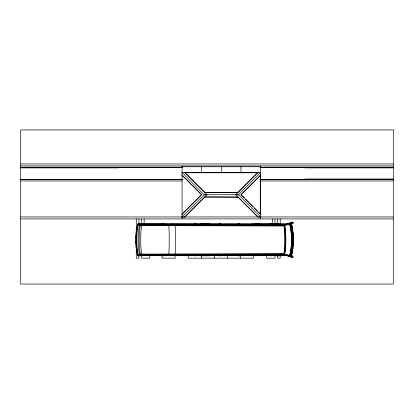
<?xml version="1.0" encoding="UTF-8"?>
<svg xmlns="http://www.w3.org/2000/svg" width="414" height="414" viewBox="0 0 414 414"><rect width="100%" height="100%" fill="white"/><g stroke="black" fill="none" stroke-linecap="round" stroke-linejoin="round"><path stroke-width="0.62" d="M194.813 255.547L194.813 254.698M196.371 255.547L196.371 254.693L222.116 254.584L222.116 255.526M200.272 255.831L209.634 255.831M204.671 196.971L237.988 197.1L204.671 196.971L184.696 217.076L181.948 217.076L181.948 214.328L201.571 194.704L181.948 214.328M223.679 255.526L223.679 254.574L249.425 254.46L249.425 255.505M237.988 192.438L204.671 192.308L237.988 192.438L257.963 172.333L260.711 172.333L260.711 175.081L240.958 194.704L244.151 197.897M292.175 223.663L293.06 223.115L292.01 223.182L292.149 222.334L292.724 222.639L292.724 223.13L291.829 223.726L291.829 222.044L293.06 222.66L291.829 222.044M291.829 255.93L292.507 256.178L292.507 257.363L293.06 257.001L292.149 257.322L292.01 256.473L292.724 256.525L292.724 257.016L291.829 257.611L291.642 256.447L291.829 255.93L292.232 255.992M292.833 256.773L292.776 257.322L292.175 257.549M292.507 256.773L292.491 257.187L292.998 257.192L291.829 257.611M292.693 230.991L291.44 224.968L290.773 224.29L289.81 224.145C292.895 224.119 292.108 228.932 292.75 230.945C292.864 222.37 290.193 223.995 283.781 225.558L142.551 225.081L140.077 224.968L138.307 223.979C139.668 223.793 140.905 225.64 142.587 224.926L283.761 225.402L286.343 224.828M287.145 255.64L137.831 255.686C134.788 245.693 134.793 233.957 137.831 223.964L287.792 224.031M136.071 237.589L136.636 229.366L137.79 224.466M283.802 253.632L142.519 254.087L139.751 254.217L137.955 255.184C135.497 245.254 135.487 234.391 137.96 224.466C139.316 225.413 140.817 225.801 142.519 225.573L283.802 226.028M293.009 237.796L292.931 239.235L293.024 237.429L293.009 238.071M292.812 241.44L292.801 242.087L293.024 237.983M290.126 224.243L289.215 224.103L286.892 224.693M292.01 223.182C281.877 226.21 282.234 225.33 291.803 222.292L292.481 222.66L291.642 222.566L284.475 224.942M292.512 249.331L292.626 248.089M136.253 232.564L136.439 230.639M292.486 249.295L292.605 248.058M289.821 255.516L290.856 255.443L289.821 255.516L290.794 255.448L291.477 254.77L292.103 252.887L293.029 246.226A94.076 92.767 -90 0 0 293.029 233.434L292.905 232.192L292.998 233.434A93.595 93.595 0 0 1 292.998 246.232L292.149 252.882L291.528 254.765L290.706 255.386L291.622 253.637L291.239 254.786L289.733 254.827L289.386 255.345L283.781 254.103L168.834 254.46L141.547 254.594L139.87 254.76L138.467 255.831L137.79 255.184L137.091 253.285M292.134 247.179L292.134 248.736L292.481 248.923L291.875 248.923L292.682 249.212L292.682 250.713L291.875 250.993L292.196 250.998M292.75 248.053L292.056 252.819L291.44 254.693L291.094 255.205L290.126 255.417L290.426 255.474M292.626 249.958L292.812 248.095M291.446 252.918L292.351 246.242A92.674 92.674 0 0 0 292.351 233.418M291.999 249.984L292.377 246.242A92.664 92.664 0 0 0 292.377 233.418L291.446 226.743M292.382 248.736L292.708 246.661M292.496 249.963L292.698 248.1M168.834 254.46L169.166 245.89A83.876 14.956 -90 0 0 169.166 233.77L168.834 225.2M175.194 254.584L175.526 245.942A85.32 15.214 -90 0 0 175.526 233.719L175.194 225.076M292.118 251.66L292.32 250.496M292.077 250.998L292.501 248.736M284.04 254.108L284.506 245.745A129.66 52.707 -90 0 0 284.506 233.915L284.04 225.552M137.779 254.972L138.737 255.826L138.059 255.65L137.826 254.734M291.829 223.726L292.491 223.301M292.776 223.436L293.029 223.182L292.45 223.482M141.547 225.066L140.827 233.708A85.574 32.763 -90 0 0 140.827 245.952L141.547 254.594M137.779 224.688L138.059 224.01L138.737 223.834L137.826 224.926L138.317 223.793L138.152 224.316M289.733 254.827L290.349 252.928L291.228 246.242A93.9 92.187 -90 0 0 291.228 233.418L290.349 226.732L289.386 224.316M291.917 252.825L291.306 254.703L290.638 255.381L290.985 255.293L289.386 255.345M291.616 253.259L292.16 251.184M291.854 252.897L291.384 253.259L292.191 252.975L292.191 251.479L291.389 251.184M290.959 255.21L291.974 252.892L291.399 254.76L290.788 255.448L291.182 255.278M290.835 254.807L290.116 255.495L290.835 254.807L291.472 252.918M284.273 254.124L285.142 245.761A126.963 92.917 -90 0 0 285.142 233.9L284.273 225.537M289.867 224.222L291.12 224.378M284.521 254.165L285.132 251.981L285.696 245.802A121.607 113.886 -90 0 0 285.696 233.858L285.132 227.679L284.521 225.495M140.667 225.025L139.968 227.302L139.337 233.682A86.386 61.096 -90 0 0 139.337 245.978L139.968 252.359L140.667 254.636M291.917 226.836L290.669 224.202M275.072 254.398L274.756 254.946L270.854 255.495L276.728 255.831L276.728 254.341L250.982 254.455L250.982 255.505M289.536 255.381L290.504 252.959L291.384 246.258A94.392 92.896 -90 0 0 291.384 233.403L290.504 226.701L289.888 224.797L289.215 224.103M140.077 224.968L139.171 227.234L138.343 233.641A87.54 80.896 -90 0 0 138.343 246.025L139.171 252.426L140.077 254.693M290.882 255.298L291.528 254.765M138.467 223.814L137.479 224.466M181.948 217.076L204.19 194.834L181.948 172.333L184.696 172.333L206.938 194.575M184.696 217.076L206.938 194.834L204.19 194.834M235.721 194.575L257.963 172.333M260.711 172.333L238.469 194.575L260.711 217.076L257.963 217.076L235.721 194.834L238.469 194.834M240.958 194.704L260.711 175.081M285.836 254.698L283.761 254.258L142.582 254.889L141.759 255.64L138.147 255.686M141.816 255.588L276.733 255.536L270.854 255.495M284.221 254.284L285.008 251.95L285.546 245.781A123.532 113.11 -90 0 0 285.546 233.879L285.008 227.71L284.221 225.376M238.097 223.845L239.939 223.845L238.19 223.829M239.737 255.945L238.19 255.842M138.426 223.964L138.747 223.814M140.889 223.814L137.831 223.964M292.838 222.334L292.507 222.292L292.481 223.306L292.149 223.436L284.791 225.195L284.791 224.802M292.191 228.181L291.389 228.476L292.191 228.181L292.191 226.686L291.389 226.401L291.854 226.763M284.465 225.123L292.005 222.887M292.936 248.452L292.688 248.54L292.688 246.868L292.936 248.452L292.134 248.736M292.196 228.663L291.875 228.663L292.682 228.947L292.682 230.448L291.875 230.743L292.481 230.738L292.708 232.999L292.382 230.924M292.936 231.209L292.688 231.121L292.688 232.792L292.936 231.209L292.134 230.924L292.134 232.482M291.875 250.993L292.682 250.713M291.389 253.259L292.191 252.975M292.682 230.448L292.429 230.536L292.429 228.859L291.875 228.668M138.147 223.964L138.638 223.814M292.838 223.436L292.481 223.306M289.733 224.833L291.528 224.895L291.979 226.784L290.985 224.372M169.062 224.89L142.582 224.771L141.759 224.021L276.728 224.176L276.728 225.319L250.982 225.206L250.982 224.155L270.854 224.165L276.728 223.829L276.733 224.124L250.982 224.109M286.892 255.283L285.039 255.36L286.788 255.36M290.773 224.217L289.914 224.155M286.379 255.624L277.509 255.831L277.509 254.983L285.712 254.926M292.175 222.111L293.029 222.592L292.45 222.292M292.175 255.997C293.754 256.38 292.294 256.654 292.838 256.219M142.53 254.936L167.504 254.827L167.504 255.567M285.412 254.848L277.53 254.884L277.509 254.336L283.75 254.31L284.858 254.667M169.062 254.77L175.138 254.745L142.587 254.734C141.169 254.243 139.932 255.381 138.861 255.495L137.883 253.125L136.993 246.371A97.678 97.311 -90 0 1 136.993 233.289L137.883 226.536L138.509 224.662L139.187 224.015L167.504 224.093L167.504 224.833M20.7 163.954L393.3 163.954M20.7 165.921L393.3 165.921M182.077 166.77L260.582 166.77M20.7 167.23L182.419 167.23M260.044 167.23L393.3 167.23M20.7 167.556L182.419 167.556M260.044 167.556L393.3 167.53M20.7 167.903L118.42 167.903M304.828 167.903L393.3 167.903M184.696 172.333L258.005 172.462M184.333 172.788L258.326 172.788M181.948 172.333L181.948 175.081L201.701 194.704M304.828 178.983L393.3 178.983M20.7 179.329L182.419 179.329M260.044 179.329L393.3 179.329M20.7 179.66L182.419 179.66M260.044 179.66L393.3 179.66M20.7 180.965L182.077 180.965M260.582 180.965L393.3 180.965M204.19 194.704L238.469 194.704M260.711 217.076L260.711 214.328L258.755 212.506M20.7 216.952L393.3 216.952M20.7 218.913L393.3 218.913M194.487 223.71L195.925 223.71M256.364 223.876L255.122 223.876L255.122 224.414M292.16 228.476L291.616 226.401M292.134 230.924L292.501 230.924L292.077 228.663M135.761 237.589L136.242 237.589M292.946 239.235L292.864 240.28M292.869 239.318L292.869 240.192M135.761 242.071L136.242 242.071M137.479 255.184L138.074 255.686M249.425 255.557L250.982 255.552M137.831 255.686L140.889 255.831M255.122 255.743L256.364 255.743M256.763 255.743L257.373 255.743M257.772 255.743L259.014 255.743M292.005 256.773L284.465 254.532L285.95 255.459L291.803 257.368L292.481 257.001L291.642 257.094L284.475 254.713M142.53 224.724L194.813 224.968L194.813 224.114L169.067 224.093L169.067 224.843M285.712 224.735L277.509 224.678L277.509 223.829L287.647 224.067M290.426 224.186L290.142 224.165L290.835 224.854L291.472 226.743M292.01 256.473L284.568 254.615M292.491 256.354L293.029 256.478L292.45 256.173M270.854 224.165L274.756 224.714L275.072 225.263M285.95 254.693L292.481 256.349M291.389 226.401L292.191 226.686M292.191 251.479L291.942 251.391L291.942 253.063M292.682 249.212L292.434 249.124L292.429 250.801M138.307 255.686L138.638 255.831M138.426 255.686L138.747 255.831M290.638 224.279L290.959 224.45M241.088 194.704L260.711 214.328M245.518 199.269L248.716 202.462M249.626 203.377L252.825 206.57M254.191 207.942L257.384 211.135M237.988 196.971L257.508 216.491M184.696 172.462L204.671 192.438M181.948 175.081L201.571 194.704M290.882 224.362L291.622 226.023L290.706 224.274M138.152 255.345L138.317 255.868M292.093 227.353L292.387 229.113M137.163 253.285L136.071 242.071M292.118 228L292.32 229.165M292.496 229.698L292.884 233.429A94.511 94.511 0 0 1 292.936 246.195M292.667 232.223L292.786 233.46A95.06 95.06 0 0 1 292.858 234.666M136.19 246.454L136.439 249.016M291.942 226.598L291.942 228.269M285.95 224.202L285.95 224.962M284.791 254.465L284.791 254.853M280.211 218.913L280.211 224.062M280.211 255.593L280.211 258.165L277.592 258.165L277.592 255.593M277.592 218.913L277.592 224.062M274.979 218.913L274.979 224.062M274.979 255.593L274.979 258.165L266.74 258.165L266.74 255.552M272.36 218.913L272.36 224.052M271.424 223.829L269.705 223.829M271.424 255.842L269.705 255.842M260.582 165.921L260.582 172.307M260.582 175.039L260.582 214.405M260.582 216.952L260.582 218.913M260.256 174.724L260.256 214.043M259.014 224.414L258.988 223.876L257.772 223.876L257.824 224.414L257.87 223.876M258.952 223.876L258.952 224.414M258.859 223.876L258.859 224.414M258.734 223.876L258.734 224.414M258.667 223.876L258.667 224.414M258.543 223.876L258.543 224.414M258.45 223.876L258.383 224.414L258.331 223.876M258.284 223.876L258.284 224.414M258.176 223.876L258.176 224.414M258.046 223.876L258.108 224.414M257.979 223.876L257.979 224.414M257.373 224.414L257.373 223.876L256.763 223.876L256.763 224.414M257.275 223.876L257.275 224.414M257.166 223.876L257.166 224.414M256.97 223.876L256.97 224.414M256.861 223.876L256.861 224.414M256.364 224.414L256.313 223.876L256.271 224.414M256.157 223.876L256.157 224.414M256.09 223.876L256.09 224.414M255.966 223.876L256.028 224.414M255.805 223.876L255.852 224.414M255.774 223.876L255.754 224.414M255.686 223.876L255.686 224.414M255.593 223.876L255.593 224.414M255.469 223.876L255.469 224.414M255.402 223.876L255.402 224.414M255.283 223.876L255.283 224.414M255.184 223.876L255.184 224.414M253.653 255.552L253.653 258.165L188.23 258.165L188.23 255.552M240.958 166.77L240.958 172.917M240.57 255.552L240.57 258.165M227.483 255.552L227.483 258.165M221.33 166.77L221.33 172.917M220.714 223.829L218.996 223.829M220.714 255.842L218.996 255.842M214.4 255.552L214.4 258.165M209.634 223.829L200.272 223.829M201.701 166.77L201.701 172.917M201.313 255.552L201.313 258.165M196.06 223.829L194.342 223.829M196.06 255.842L194.342 255.842M182.077 165.921L182.077 172.307M182.077 175.039L182.077 214.405M182.077 216.952L182.077 218.913M175.143 255.552L175.143 258.165L162.06 258.165L162.06 255.552M169.067 254.822L169.067 255.567M163.602 223.829L161.884 223.829M163.602 255.842L161.884 255.842M149.749 255.552L149.749 258.165L141.51 258.165L141.51 255.593M144.129 218.913L144.129 224.052M141.51 218.913L141.51 224.062M138.897 218.913L138.897 224.062M138.897 255.593L138.897 258.165L136.278 258.165L136.278 246.584M136.278 218.913L136.278 233.072M292.869 233.429A93.222 93.222 0 0 1 292.869 246.232M292.858 244.995A95.06 95.06 0 0 1 292.786 246.201M277.53 224.776L277.509 225.325L283.75 225.351L285.412 224.812L277.53 224.776M292.362 250.537L292.072 252.292L292.403 250.548M277.846 223.71L278.741 223.845L277.846 223.71M278.741 255.816L277.737 255.816L278.741 255.816M292.734 246.237L292.677 246.237A93.393 93.393 0 0 0 292.677 233.424L292.734 233.424A93.305 93.305 0 0 1 292.719 246.237M393.3 129.939L20.7 129.939L20.7 284.061L393.3 284.061L393.3 129.939M222.116 224.134L196.371 224.114L196.371 224.968L222.116 225.076L222.116 224.134M249.425 224.155L223.679 224.134L223.679 225.087L249.425 225.2L249.425 224.155M292.921 243.805A100.949 99.748 -90 0 0 292.921 235.856A95.06 95.06 0 0 1 292.915 243.789"/></g></svg>
